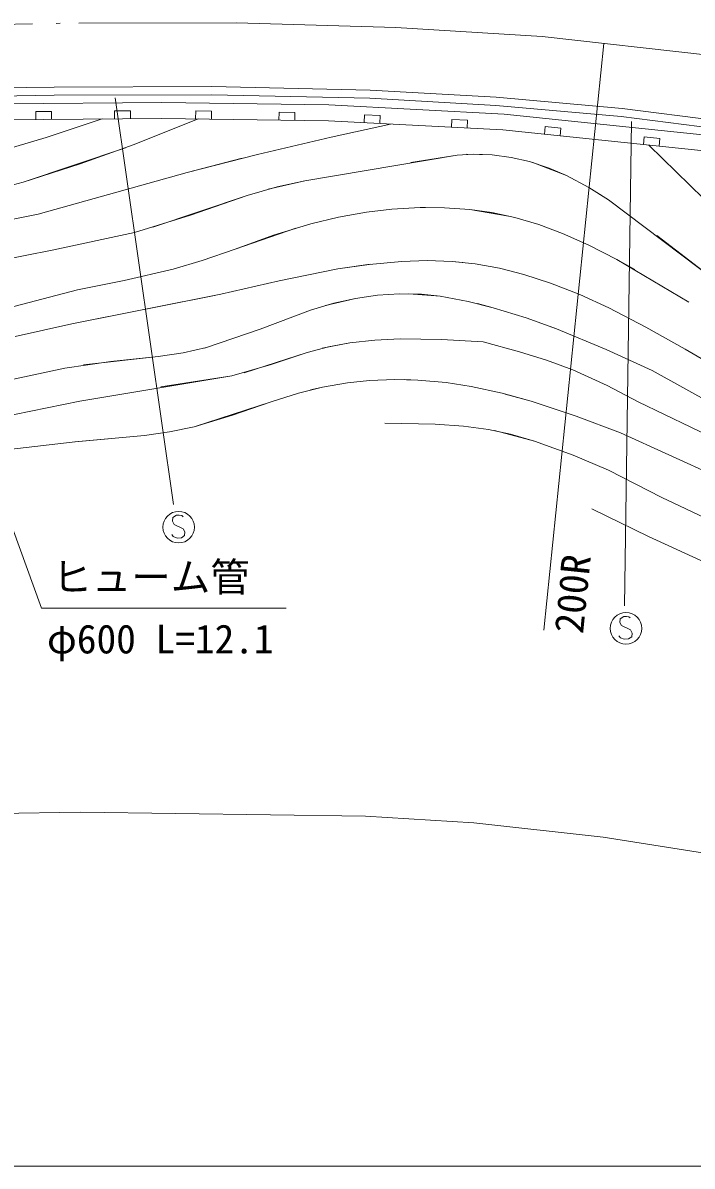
# Model space of a CAD drawing. Units: millimetres, scale not verified. Extents: x 40000 to 680000, y 20000 to 380000.
# Drawn here: x 289218 to 331630, y 205000 to 277449 of the extents above; entities that cross this region are included whole.
import ezdxf
from ezdxf.enums import TextEntityAlignment as Align

# ---------------------------------------------------------------- set-up
doc = ezdxf.new("R2010")
doc.units = ezdxf.units.MM
doc.header["$LTSCALE"] = 1000
doc.linetypes.add('LONG_DASHED_DOTTED', pattern=[15.25, 12, -1.5, 0.25, -1.5])
for name, color, linetype, lineweight in [('M-BGD', 7, 'Continuous', 13), ('M-BMK', 2, 'LONG_DASHED_DOTTED', 13), ('M-STR-HTXT', 7, 'Continuous', 13), ('M-TTL-BAND', 7, 'Continuous', 25)]:
    doc.layers.add(name, color=color, linetype=linetype, lineweight=lineweight)
doc.styles.add('ＭＳ ゴシック', font='')
doc.styles.get('ＭＳ ゴシック').set_extended_font_data('MS Gothic')

msp = doc.modelspace()

# ---------------------------------------------------------------- linework, layer by layer
at = {"layer": 'M-BGD'}
for p, q in [((278301, 273170), (291202, 273384)), ((291202, 273384), (301200, 273409)), ((301200, 273409), (311220, 273188)), ((311220, 273188), (319221, 272742)), ((278307, 272650), (291206, 272864)), ((291206, 272864), (301195, 272889)), ((301195, 272889), (311200, 272668)), ((311200, 272668), (319184, 272223)), ((319221, 272742), (327197, 272030)), ((298033, 272395), (288026, 272310)), ((291036, 271836), (290036, 271827)), ((290036, 271827), (290041, 271327)), ((291041, 271336), (291036, 271836)), ((296029, 271878), (295029, 271870)), ((295029, 271870), (295034, 271370)), ((296034, 271378), (296029, 271878)), ((308614, 272247), (298033, 272395)), ((300175, 271865), (300168, 271365)), ((301175, 271851), (300175, 271865)), ((301168, 271351), (301175, 271851)), ((305450, 271791), (305443, 271291)), ((306450, 271777), (305450, 271791)), ((306443, 271277), (306450, 271777)), ((319710, 271657), (308614, 272247)), ((319184, 272223), (327141, 271512)), ((327197, 272030), (333170, 271269)), ((298030, 271395), (288044, 271310)), ((290698, 270189), (294236, 271363)), ((296281, 269734), (300322, 271363)), ((308580, 271247), (298030, 271395)), ((319632, 270660), (308580, 271247)), ((308759, 270205), (312516, 271038)), ((310871, 271626), (310844, 271127)), ((311869, 271573), (310871, 271626)), ((311843, 271074), (311869, 271573)), ((316396, 271332), (316370, 270833)), ((317395, 271279), (316396, 271332)), ((317368, 270780), (317395, 271279)), ((332302, 270346), (319710, 271657)), ((327141, 271512), (333094, 270755)), ((332174, 269354), (319632, 270660)), ((322322, 270882), (322270, 270385)), ((323317, 270779), (322322, 270882)), ((323265, 270281), (323317, 270779)), ((288204, 269450), (290698, 270189)), ((289229, 267354), (295720, 269523)), ((292847, 268519), (296281, 269734)), ((304085, 269114), (308759, 270205)), ((328593, 270229), (328541, 269732)), ((329588, 270126), (328593, 270229)), ((333949, 264751), (328887, 269696)), ((329536, 269628), (329588, 270126)), ((299621, 267971), (304085, 269114)), ((299621, 267971), (303114, 268875)), ((316732, 269073), (307088, 267448)), ((316732, 269073), (313803, 268609)), ((317758, 269130), (316732, 269073)), ((317758, 269130), (316732, 269073)), ((318960, 269084), (317331, 269118)), ((318960, 269084), (317758, 269130)), ((318960, 269084), (317758, 269130)), ((320156, 268924), (318960, 269084)), ((321332, 268655), (320156, 268924)), ((289229, 267354), (292847, 268519)), ((322563, 268247), (321332, 268655)), ((323668, 267773), (321525, 268599)), ((323668, 267773), (322563, 268247)), ((287290, 266829), (289229, 267354)), ((290186, 265317), (299621, 267971)), ((307088, 267448), (304772, 266904)), ((307088, 267448), (305340, 267053)), ((325086, 267020), (323668, 267773)), ((325086, 267020), (323668, 267773)), ((305340, 267053), (303435, 266507)), ((326340, 266229), (325086, 267020)), ((326340, 266229), (325086, 267020)), ((326340, 266229), (325600, 266709)), ((303435, 266507), (297457, 264495)), ((303435, 266507), (299838, 265271)), ((334017, 260424), (326340, 266229)), ((285683, 264419), (290186, 265317)), ((299838, 265271), (296301, 264175)), ((309226, 265143), (311003, 265456)), ((309226, 265143), (311003, 265456)), ((311003, 265456), (312599, 265641)), ((311003, 265456), (312599, 265641)), ((312599, 265641), (314405, 265742)), ((312599, 265641), (314405, 265742)), ((314405, 265742), (314734, 265748)), ((314405, 265742), (315939, 265734)), ((314405, 265742), (315939, 265734)), ((315939, 265734), (317540, 265620)), ((315939, 265734), (317540, 265620)), ((317540, 265620), (318929, 265426)), ((317540, 265620), (319997, 265210)), ((318929, 265426), (320386, 265116)), ((302662, 263100), (306509, 264446)), ((305108, 263985), (307471, 264724)), ((307471, 264724), (309226, 265143)), ((307471, 264724), (309226, 265143)), ((320386, 265116), (321919, 264664)), ((321919, 264664), (323422, 264106)), ((296301, 264175), (291067, 263047)), ((302662, 263100), (305108, 263985)), ((323422, 264106), (325075, 263371)), ((323422, 264106), (325075, 263371)), ((334017, 260424), (329395, 263972)), ((287456, 262327), (291066, 263047)), ((300585, 262382), (302662, 263100)), ((300585, 262382), (302662, 263100)), ((325075, 263371), (326866, 262452)), ((325075, 263371), (326866, 262452)), ((298749, 261848), (300585, 262382)), ((298749, 261848), (300585, 262382)), ((298749, 261848), (300585, 262382)), ((311170, 262146), (313227, 262334)), ((311170, 262146), (313227, 262334)), ((313227, 262334), (314833, 262382)), ((313227, 262334), (314833, 262382)), ((314833, 262382), (316428, 262326)), ((314833, 262382), (316428, 262326)), ((316428, 262326), (317879, 262172)), ((316428, 262326), (317093, 262267)), ((326866, 262452), (328006, 261813)), ((326866, 262452), (331416, 259741)), ((295633, 261119), (298749, 261848)), ((295633, 261119), (298749, 261848)), ((305460, 261111), (309186, 261858)), ((309186, 261858), (311222, 262153)), ((309186, 261858), (311170, 262146)), ((309186, 261858), (311170, 262146)), ((317879, 262172), (319431, 261894)), ((319431, 261894), (320961, 261507)), ((292683, 260533), (295633, 261119)), ((292683, 260533), (295633, 261119)), ((301757, 260260), (305460, 261111)), ((320961, 261507), (322658, 260959)), ((322658, 260959), (324515, 260227)), ((288253, 259362), (292683, 260532)), ((292331, 258379), (301757, 260260)), ((292331, 258379), (301367, 260172)), ((311682, 260192), (310291, 259988)), ((311682, 260192), (310291, 259988)), ((313081, 260282), (311682, 260192)), ((313081, 260282), (311682, 260192)), ((314474, 260248), (313081, 260282)), ((314474, 260248), (313081, 260282)), ((315667, 260121), (313681, 260283)), ((315667, 260121), (314474, 260248)), ((315667, 260121), (314474, 260248)), ((317444, 259793), (315667, 260121)), ((324515, 260227), (326347, 259388)), ((308917, 259681), (307445, 259236)), ((310291, 259988), (308404, 259540)), ((310291, 259988), (308917, 259681)), ((319016, 259400), (317444, 259793)), ((319016, 259400), (318031, 259656)), ((321121, 258755), (319016, 259400)), ((321121, 258755), (319016, 259400)), ((326347, 259388), (328697, 258175)), ((307445, 259236), (304251, 258031)), ((307445, 259236), (304251, 258031)), ((323043, 258058), (321121, 258755)), ((323043, 258058), (321121, 258755)), ((288724, 257567), (292331, 258379)), ((304251, 258031), (300860, 256873)), ((304251, 258031), (300860, 256873)), ((323043, 258058), (322626, 258217)), ((326177, 256744), (323043, 258058)), ((326177, 256744), (323043, 258058)), ((328697, 258175), (331195, 256766)), ((311519, 257352), (309941, 257179)), ((313117, 257422), (311519, 257352)), ((315741, 257378), (313117, 257422)), ((318385, 257231), (315741, 257378)), ((320690, 256611), (318385, 257231)), ((299371, 256540), (297793, 256302)), ((299371, 256540), (297793, 256302)), ((300860, 256873), (299371, 256540)), ((300860, 256873), (299371, 256540)), ((300860, 256873), (300731, 256839)), ((307234, 256559), (303239, 255273)), ((307234, 256559), (304954, 255797)), ((308578, 256924), (307234, 256559)), ((308578, 256924), (307234, 256559)), ((309941, 257179), (308191, 256830)), ((309941, 257179), (308578, 256924)), ((309941, 257179), (308578, 256924)), ((322411, 256083), (320690, 256611)), ((329090, 255413), (326177, 256744)), ((329090, 255413), (326177, 256744)), ((331195, 256766), (334901, 254586)), ((331195, 256766), (335425, 254281)), ((294799, 255983), (291883, 255569)), ((297793, 256302), (293067, 255771)), ((297793, 256302), (294799, 255983)), ((304954, 255797), (302462, 255086)), ((324079, 255466), (322411, 256083)), ((291883, 255569), (282303, 253501)), ((302462, 255086), (292835, 253481)), ((302462, 255086), (297955, 254378)), ((324079, 255466), (323910, 255535)), ((326255, 254460), (324079, 255466)), ((326255, 254460), (324079, 255466)), ((329090, 255413), (332976, 253261)), ((308203, 254369), (306677, 253984)), ((308203, 254369), (307451, 254196)), ((309783, 254644), (308203, 254369)), ((309783, 254644), (308203, 254369)), ((311180, 254791), (309783, 254644)), ((311180, 254791), (309783, 254644)), ((312784, 254853), (311180, 254791)), ((312784, 254853), (311180, 254791)), ((314255, 254815), (312784, 254853)), ((314255, 254815), (312784, 254853)), ((314255, 254815), (313386, 254848)), ((316051, 254649), (314255, 254815)), ((316051, 254649), (314255, 254815)), ((317635, 254402), (316051, 254649)), ((317635, 254402), (316051, 254649)), ((319593, 253977), (317635, 254402)), ((319593, 253977), (317635, 254402)), ((328210, 253439), (326255, 254460)), ((328210, 253439), (326255, 254460)), ((306677, 253984), (304958, 253435)), ((321428, 253468), (319593, 253977)), ((321428, 253468), (319593, 253977)), ((321428, 253468), (319787, 253928)), ((292835, 253481), (283313, 251545)), ((292835, 253481), (286068, 252096)), ((304958, 253435), (300067, 251857)), ((304958, 253435), (302497, 252582)), ((324273, 252519), (321428, 253468)), ((324273, 252519), (321428, 253468)), ((328210, 253439), (337060, 249151)), ((302497, 252582), (300067, 251857)), ((327089, 251472), (324273, 252519)), ((327089, 251472), (324273, 252519)), ((298507, 251532), (296925, 251305)), ((300067, 251857), (298507, 251532)), ((315346, 252022), (312163, 252073)), ((317141, 251900), (315346, 252022)), ((318716, 251689), (317141, 251900)), ((320121, 251389), (318716, 251689)), ((321649, 250945), (319106, 251617)), ((327089, 251472), (334227, 248221)), ((327089, 251472), (335871, 247479)), ((292527, 250900), (288334, 250414)), ((296925, 251305), (292512, 250899)), ((296925, 251305), (292527, 250900)), ((321649, 250945), (320121, 251389)), ((324095, 250045), (321649, 250945)), ((324095, 250045), (321649, 250945)), ((326332, 249109), (324095, 250045)), ((326332, 249109), (324095, 250045)), ((326332, 249109), (329717, 247373)), ((326332, 249109), (329717, 247373)), ((329717, 247373), (333145, 245737)), ((329717, 247373), (333145, 245737)), ((325266, 246648), (328863, 244894)), ((328863, 244894), (332684, 243152))]:
    msp.add_line(p, q, dxfattribs=at)
at = {"layer": 'M-BMK'}
for p, q in [((277826, 277185), (292758, 277440)), ((302759, 277449), (292758, 277440)), ((312854, 277160), (302759, 277449)), ((322122, 276577), (312854, 277160)), ((332676, 275411), (322122, 276577))]:
    msp.add_line(p, q, dxfattribs=at)
at = {"layer": 'M-STR-HTXT'}
for p, q in [((326027, 276145), (322222, 238967)), ((278019, 274436), (290394, 240369)), ((295057, 272703), (298753, 246918)), ((327794, 271188), (327344, 240504)), ((298729, 246106), (298707, 245863)), ((298707, 245863), (298802, 245670)), ((298960, 246243), (298729, 246106)), ((298802, 245670), (299384, 245392)), ((299119, 246255), (298960, 246243)), ((299282, 246227), (299119, 246255)), ((299368, 246153), (299282, 246227)), ((298739, 244903), (298650, 245017)), ((298987, 244801), (298739, 244903)), ((299457, 244956), (299266, 244822)), ((299384, 245392), (299479, 245199)), ((299479, 245199), (299457, 244956)), ((299266, 244822), (298987, 244801)), ((290394, 240369), (305894, 240369)), ((327301, 239828), (327071, 239691)), ((327461, 239840), (327301, 239828)), ((327623, 239812), (327461, 239840)), ((327709, 239738), (327623, 239812)), ((327071, 239691), (327049, 239449)), ((327049, 239449), (327143, 239255)), ((327143, 239255), (327725, 238978)), ((327080, 238488), (326991, 238602)), ((327328, 238387), (327080, 238488)), ((327607, 238407), (327328, 238387)), ((327798, 238542), (327607, 238407)), ((327725, 238978), (327820, 238784)), ((327820, 238784), (327798, 238542)), ((292868, 227433), (263455, 226895)), ((310934, 227182), (292868, 227433)), ((317804, 226749), (310934, 227182)), ((326000, 225844), (317804, 226749)), ((333281, 224686), (326000, 225844))]:
    msp.add_line(p, q, dxfattribs=at)
for centre in [(299096, 245491), (327437, 239077)]:
    msp.add_circle(centre, 1000, dxfattribs=at)
at = {"layer": 'M-TTL-BAND', "lineweight": 13}
msp.add_line((40000, 205000), (579000, 205000), dxfattribs=at)

# ---------------------------------------------------------------- texts
at = {"layer": 'M-STR-HTXT', "style": 'ＭＳ ゴシック'}
for s, p in [('ヒューム管', (291094, 240868)), ('φ600 L=12.1', (290743, 236940))]:
    msp.add_text(s, height=1833, dxfattribs=at).set_placement(p, align=Align.BOTTOM_LEFT)
msp.add_text('200R', height=1833, rotation=84.2, dxfattribs=at).set_placement((325259, 238634), align=Align.BOTTOM_LEFT)

doc.saveas('drawing.dxf')
